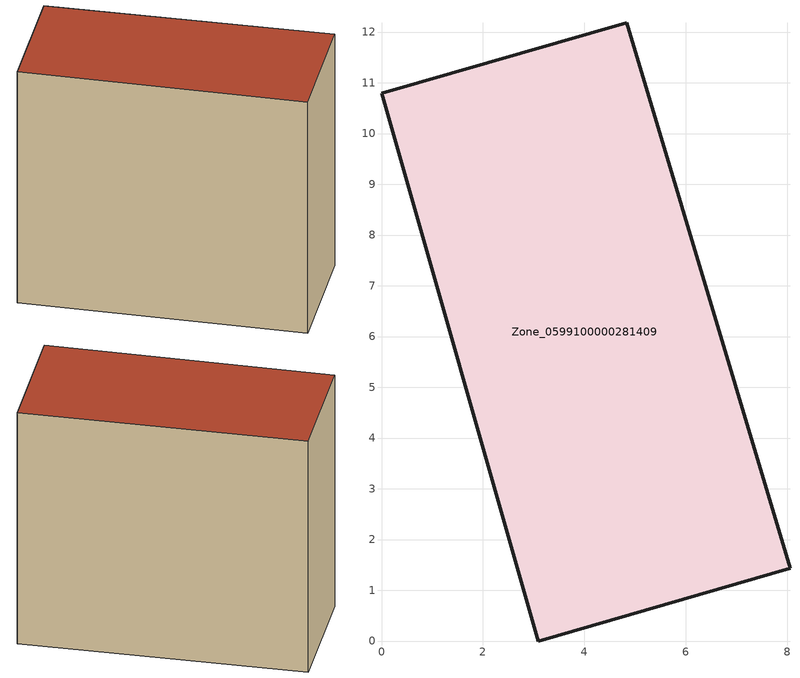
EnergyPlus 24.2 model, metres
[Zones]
Zone_0599100000281409
 floor ground (C_G): 8.05,1.43 3.09,0 0,10.8 4.83,12.18 z1.27
 wall outside (C_F): 3.09,0 8.05,1.43 4.83,12.18 0,10.8 3.09,0 z1.27:11.42
 roof outside (C_R): 4.83,12.18 0,10.8 3.09,0 8.05,1.43 z11.42
[BUILDING]
Pand.0599100000281409: North Axis=0; Terrain=City; Loads Convergence Tolerance Value=0.04; Temperature Convergence Tolerance Value=0.4; Solar Distribution=FullExterior; Maximum Number of Warmup Days=25; Minimum Number of Warmup Days=1
[Site:Location]
Rotterdam.The.Hague.AP_ZH_NLD Design_Conditions: Latitude=51.96; Longitude=4.45; Time Zone=1; Elevation=-4.5
[SITE:GROUNDTEMPERATURE:BUILDINGSURFACE]
18, 18, 18, 18, 18, 18, 18, 18, 18, 18, 18, 18
[MATERIAL] Thermal Absorptance=0.9; Solar Absorptance=0.7; Visible Absorptance=0.7
Name | Roughness | Thickness | Conductivity | Density | Specific Heat
G.TI.1946 | MediumSmooth | 0.15 | 1 | 540 | 1210
F.TI.1946 | Rough | 0.3 | 0.857143 | 1920 | 840
R.TI.1946 | MediumRough | 0.2 | 0.1 | 1500 | 1000
[CONSTRUCTION]
C_G: G.TI.1946
C_F: F.TI.1946
C_R: R.TI.1946
[ZONE]
Zone_0599100000281409: Type=1; Multiplier=1; Ceiling Height=Autocalculate; Volume=Autocalculate; Floor Area=autocalculate; Part of Total Floor Area=Yes
[ZONEINFILTRATION:DESIGNFLOWRATE]
Infil_Zone_0599100000281409: Zone or ZoneList or Space or SpaceList=Zone_0599100000281409; Schedule=AlwaysOn; Design Flow Rate Calculation Method=Flow/Area; Flow Rate per Floor Area=0.003; Constant Term Coefficient=1; Temperature Term Coefficient=0; Velocity Term Coefficient=0; Velocity Squared Term Coefficient=0
[HVACTEMPLATE:ZONE:IDEALLOADSAIRSYSTEM]
Zone_0599100000281409: Maximum Heating Supply Air Temperature=50; Minimum Cooling Supply Air Temperature=13; Maximum Heating Supply Air Humidity Ratio=0.0156; Minimum Cooling Supply Air Humidity Ratio=0.0077; Heating Limit=NoLimit; Cooling Limit=NoLimit; Dehumidification Control Type=ConstantSensibleHeatRatio; Cooling Sensible Heat Ratio=0.7; Dehumidification Setpoint=60; Humidification Control Type=None; Humidification Setpoint=30; Outdoor Air Method=None; Outdoor Air Flow Rate per Person=0.00944; Outdoor Air Flow Rate per Zone Floor Area=0; Outdoor Air Flow Rate per Zone=0; Demand Controlled Ventilation Type=None; Outdoor Air Economizer Type=NoEconomizer; Heat Recovery Type=None; Sensible Heat Recovery Effectiveness=0.7; Latent Heat Recovery Effectiveness=0.65
[ZONECONTROL:THERMOSTAT]
ThermostatControl_Zone_0599100000281409: Zone or ZoneList=Zone_0599100000281409; Control Type Schedule=DualSetpointControlType; Control 1=Thermostat_Zone_0599100000281409; Temperature Difference Between Cutout And Setpoint=0
[THERMOSTATSETPOINT:DUALSETPOINT]
Thermostat_Zone_0599100000281409: Heating Setpoint Temperature Schedule=HeatingSetpoint_Zone_0599100000281409; Cooling Setpoint Temperature Schedule=CoolingSetpoint_Zone_0599100000281409
[SCHEDULE:COMPACT]
HeatingSetpoint_Zone_0599100000281409: Through: 12/31, For: AllDays, Until: 24:00, 21
CoolingSetpoint_Zone_0599100000281409: Through: 12/31, For: AllDays, Until: 24:00, 24
DualSetpointControlType: Through: 12/31, For: AllDays, Until: 24:00, 4
AlwaysOn: Through: 12/31, For: AllDays, Until: 24:00, 1
